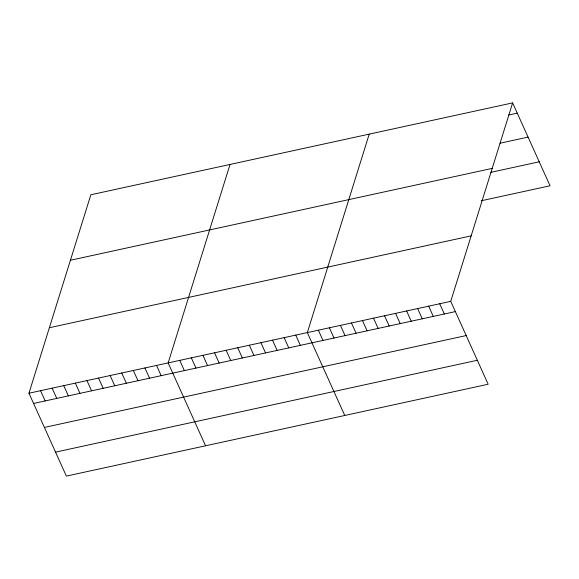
<?xml version="1.0" encoding="UTF-8"?>
<svg xmlns="http://www.w3.org/2000/svg" width="579" height="579" viewBox="0 0 579 579"><rect width="100%" height="100%" fill="white"/><g stroke="black" fill="none" stroke-linecap="round" stroke-linejoin="round"><path stroke-width="0.87" d="M512.625 102.896L450.737 301.355L488.155 384.239L66.375 476.104L28.95 393.221L90.845 194.761L512.625 102.896L550.05 185.779L481.315 200.747M230.029 164.443L168.142 362.91L205.559 445.787M369.221 134.133L307.326 332.592L344.751 415.469M508.767 114.989L517.25 113.137M500.075 143.208L528.077 137.107M70.421 260.253L492.201 168.388M490.862 172.339L539.23 161.809M49.374 327.728L471.161 235.863M28.95 393.221L450.737 301.355M33.575 403.462L455.362 311.596M44.395 427.432L466.182 335.567M55.548 452.134L477.335 360.268M439.707 303.758L444.325 313.999M428.67 306.161L433.295 316.402M417.64 308.564L422.265 318.805M406.61 310.966L411.235 321.207M395.58 313.369L400.205 323.61M384.55 315.772L389.175 326.013M373.513 318.175L378.138 328.416M362.483 320.578L367.108 330.819M351.453 322.981L356.078 333.222M340.423 325.384L345.048 335.625M329.393 327.786L334.018 338.027M318.363 330.189L322.981 340.43M295.731 335.118L300.356 345.359M284.13 337.644L288.755 347.885M272.528 340.17L277.153 350.411M260.934 342.696L265.558 352.937M249.332 345.222L253.957 355.463M237.73 347.747L242.355 357.988M226.136 350.273L230.76 360.514M214.534 352.799L219.159 363.047M202.939 355.332L207.557 365.573M191.338 357.858L195.963 368.099M179.736 360.384L184.361 370.625M156.54 365.436L161.165 375.677M144.938 367.962L149.563 378.203M133.344 370.488L137.968 380.729M121.742 373.014L126.367 383.255M110.14 375.539L114.765 385.78M98.546 378.065L103.171 388.306M86.944 380.591L91.569 390.832M75.35 383.117L79.967 393.358M63.748 385.643L68.373 395.884M52.146 388.169L56.771 398.41M40.552 390.695L45.176 400.936"/></g></svg>
